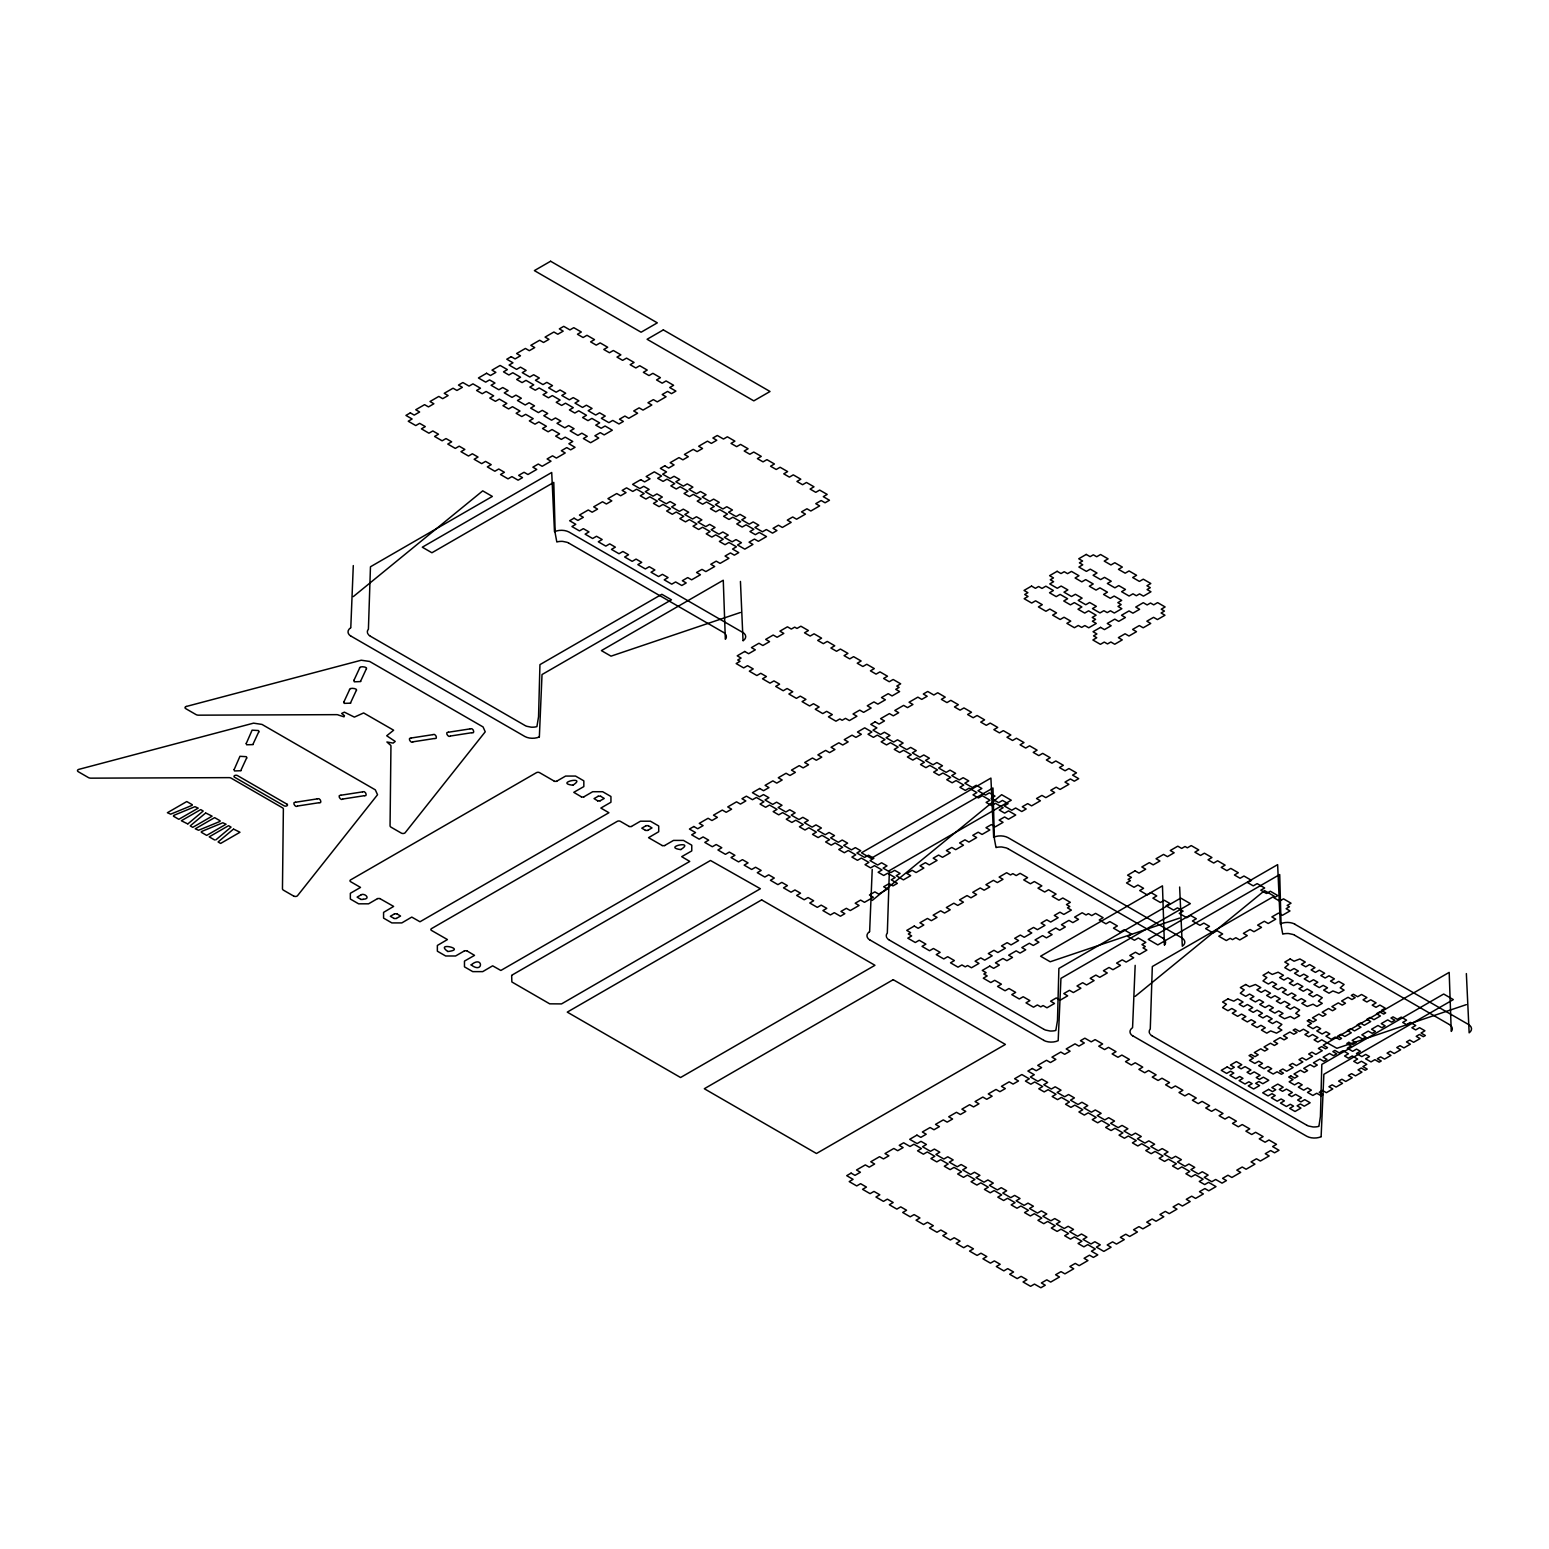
<?xml version="1.0" encoding="UTF-8"?>
<svg xmlns="http://www.w3.org/2000/svg" width="1549" height="1549" viewBox="0 0 1549 1549"><rect width="100%" height="100%" fill="white"/><g stroke="black" fill="none" stroke-linecap="round" stroke-linejoin="round"><path stroke-width="1.5" d="M360.704 681.56L354.353 681.812L353.675 680.418M367.345 631.992L367.462 631.024A10.069 5.809 0 0 1 368.41 629.301L370.463 566.779L492.35 496.416L482.726 490.859L353.288 596.617M726.384 636.62L726.287 637.413A10.069 5.809 0 0 1 725.339 639.253L723.267 580.236L601.399 650.619L611.022 656.156L740.441 612.475M886.26 935.809L886.396 934.86A10.069 5.809 0 0 1 887.325 933.137L889.378 870.615L1011.265 800.233L1001.641 794.695L872.223 900.453M1149.203 1031.75L1149.339 1030.782A10.069 5.809 0 0 1 1150.268 1029.059L1152.32 966.537L1274.207 896.174L1264.584 890.617L1135.165 996.375M1165.584 942.295L1165.468 943.089A10.069 5.809 0 0 1 1164.519 944.871L1164.538 944.871M1452.304 1028.73L1452.226 1029.504A10.069 5.809 0 0 1 1451.258 1031.402L1449.186 972.385L1323.233 1045.149L1327.551 1047.647L1325.518 1048.828L1321.646 1046.582L1318.373 1048.46L1322.265 1050.706L1315.817 1054.424L1311.926 1052.178L1308.673 1054.056L1312.565 1056.302L1306.117 1060.019L1302.225 1057.793L1298.972 1059.671L1302.845 1061.917L1296.397 1065.635L1292.524 1063.389L1289.252 1065.267L1293.144 1067.513L1286.696 1071.23L1282.804 1069.004L1279.551 1070.882L1283.443 1073.128L1281.391 1074.29L1277.073 1071.792L1273.181 1074.038L1267.818 1070.94L1271.71 1068.694L1267.895 1066.506L1264.023 1068.752L1258.659 1065.654L1262.532 1063.408L1258.737 1061.22L1254.845 1063.447L1249.481 1060.349L1253.373 1058.103L1249.036 1055.605L1251.069 1054.443L1254.961 1056.67L1258.214 1054.792L1254.341 1052.565L1260.789 1048.828L1264.662 1051.074L1267.934 1049.196L1264.042 1046.95L1270.49 1043.232L1274.382 1045.478L1277.635 1043.581L1273.743 1041.354L1280.19 1037.617L1284.082 1039.863L1287.335 1037.985L1283.463 1035.739L1289.91 1032.021L1293.783 1034.267L1297.055 1032.389L1293.163 1030.143L1295.196 1028.962L1299.534 1031.46L1303.406 1029.214L1308.789 1032.312L1304.897 1034.558L1308.692 1036.746L1312.584 1034.519L1317.947 1037.617L1314.075 1039.844L1317.87 1042.051L1321.742 1039.805L1336.923 1048.305L1466.361 1004.623M353.288 565.579L350.79 627.771M872.223 869.415L869.628 931.704M1135.165 965.356L1132.571 1027.645A11.017 6.351 0 0 0 1132.881 1036.029M361.246 894.664C364.983 892.921 371.14 899.078 363.202 899.253M363.182 899.407L360.723 899.485M377.511 898.517L379.989 898.517M394.492 913.755L396.97 913.755M396.428 918.538L393.969 918.538M464.429 950.737L466.907 950.737M556.749 781.335L554.329 781.374M572.994 785.246C553.748 782.903 587.768 775.565 573.014 785.091M583.818 797.057L581.417 797.019M598.185 796.167L600.663 796.167M600.102 800.93L597.662 800.969M631.489 826.604L629.088 826.585M645.933 825.656L648.411 825.656M647.869 830.438L645.41 830.438M664.676 845.677L662.217 845.677M680.921 849.627C661.752 847.09 695.617 840.1 680.96 849.452M234.209 769.446L239.959 756.299L246.33 756.687L246.93 757.964M246.349 743.288L252.1 730.16L258.47 730.547L259.07 731.806M240.831 770.473L246.543 758.158M252.952 744.314L258.664 732.019M343.917 701.871L349.629 689.557M353.947 680.301L359.658 668.006M350.519 702.897L356.231 690.583M360.549 681.328L366.261 669.013M539.362 736.801L542.014 674.551L671.453 599.812L661.83 594.274L539.943 664.637L538.549 716.722L536.922 726.597A10.069 5.809 0 0 1 533.94 727.139L532.333 727.197A8.326 4.802 0 0 1 531.113 727.159L526.757 726.287A9.333 5.383 0 0 1 525.905 725.939L525.305 725.648M1321.123 1136.617L1323.872 1074.309L1453.311 999.589L1443.687 994.032L1321.82 1064.395L1320.426 1116.48L1318.915 1126.317A10.069 5.809 0 0 1 1315.798 1126.898L1314.346 1126.956A8.326 4.802 0 0 1 1312.971 1126.936L1308.634 1126.046A9.333 5.383 0 0 1 1307.763 1125.697L1307.085 1125.368M1164.422 945.006L1162.466 885.854L1040.599 956.217L1050.203 961.774L1179.641 918.073M511.809 975.212L710.488 860.489L760.385 888.739L561.532 1003.907L549.682 1003.829L511.867 981.969L511.654 975.541M187.952 823.816L203.19 811.037L200.712 809.585L181.349 820.757L187.778 823.932M205.514 813.128L190.237 825.869L192.754 827.36L212.116 816.168L205.765 812.993M215.814 839.907L231.053 827.127L228.574 825.675L209.212 836.847L214.595 839.965M233.376 829.199L218.099 841.959L220.616 843.45L239.979 832.258L233.589 829.083M356.56 690.428C357.955 688.434 349.629 687.407 349.493 689.402M343.646 701.968L344.227 703.362L350.694 703.169M743.036 640.686L740.441 581.437M246.078 743.404L246.659 744.779L253.126 744.604M366.513 668.916C368.1 666.786 359.62 665.876 359.504 667.832M233.957 769.543L234.519 770.937L241.005 770.744M556.788 781.141L565.617 776.068L575.55 776.068L583.837 780.851L583.837 786.582L573.769 792.333L581.359 796.806M361.207 894.819L357.103 897.123L360.665 899.253M377.472 898.672L368.565 903.822L358.613 903.822L350.345 899.04L350.345 893.289L360.53 887.422L350.616 881.691A2.207 1.278 0 0 1 350.616 879.89L536.457 772.661A2.207 1.278 0 0 1 539.594 772.661L554.271 781.141M583.896 796.806L592.705 791.713L602.658 791.713L610.945 796.496L610.945 802.246L600.857 808.055L608.912 812.722L419.973 921.771L411.763 917.085L401.811 922.914L391.858 922.914L383.571 918.112L383.571 912.38L393.64 906.417L380.008 898.672M598.146 796.302L594.042 798.606L597.604 800.756M394.472 913.91L390.348 916.272L393.93 918.344M600.141 800.756L604.246 798.451L600.683 796.302M396.467 918.344L400.571 916.04L396.989 913.91M631.566 826.353L640.473 821.202L650.425 821.202L658.712 825.985L658.712 831.736L648.547 837.68L662.178 845.483M645.914 825.811L641.789 828.173L645.371 830.245M647.908 830.245L652.013 827.941L648.431 825.811M464.41 950.892L455.6 955.985L445.647 955.985L437.36 951.202L437.36 945.452L447.429 939.565L431.493 930.426A2.207 1.278 0 0 1 431.493 928.626L617.257 821.357A2.207 1.278 0 0 1 620.394 821.357L629.03 826.353M664.715 845.483L673.525 840.41L683.477 840.41L691.764 845.192L691.764 850.924L681.696 856.674L689.77 861.418L500.85 970.468L492.64 965.821L482.707 971.63L472.755 971.63L464.468 966.847L464.468 961.096L474.536 955.365L466.946 950.892M412.847 741.99C411.395 743.869 406.98 737.866 411.047 737.905M297.408 806.177C295.53 808.055 291.58 801.956 295.53 802.13M432.829 734.536C435.676 733.026 438.135 739.241 434.804 738.602M317.293 798.761C320.43 797.328 322.366 803.699 319.288 802.808M450.178 736.22C448.532 737.905 444.389 732.019 448.377 732.115M470.16 728.746C473.297 727.314 475.33 733.877 472.038 732.793M342.6 799.207C341.012 800.988 336.733 795.063 340.799 795.121M362.582 791.752C365.583 790.28 367.81 796.535 364.557 795.818M993.664 837.312L990.915 778.082L861.476 852.802L871.1 858.359L992.986 787.996L994.381 838.784L996.007 847.574A10.069 5.809 0 0 1 999.008 847.032L1000.673 846.974A8.326 4.802 0 0 1 1001.816 846.993L1006.172 847.884A9.333 5.383 0 0 1 1007.024 848.232L1007.721 848.562M192.057 805.364L170.68 814.174L167.408 812.722L186.771 801.549L192.173 804.647M173.527 815.49L194.922 806.68L198.195 808.133L178.813 819.305L173.43 816.207M219.939 821.454L198.543 830.264L195.271 828.812L214.633 817.62L220.035 820.738M201.389 831.581L222.785 822.771L226.057 824.223L206.695 835.395L201.293 832.278M186.267 706.48L361.246 660.223L369.649 661.462L483.075 726.946L485.224 731.806L405.083 832.82A2.401 1.375 0 0 1 401.288 833.091L391.142 827.243A3.698 2.13 0 0 1 390.058 825.714L390.948 746.018A2.962 1.704 0 0 0 390.096 744.817L386.901 741.99L393.136 743.113L395.227 741.429L386.708 735.775L393.64 730.218L363.628 712.947L354.372 717.11L344.381 712.153L341.651 713.45L344.44 715.657L344.033 716.819L338.708 715.154A2.962 1.704 0 0 0 336.598 714.651L198.582 715.173A3.698 2.13 0 0 1 195.948 714.534L185.803 708.687A2.401 1.375 0 0 1 186.248 706.46M411.318 737.982L432.636 734.691M448.668 732.193L469.986 728.901M413.099 741.797L434.417 738.505M450.43 736.027L471.748 732.716M295.801 802.208L317.119 798.897M341.09 795.199L362.408 791.907M297.582 806.022L318.9 802.731M342.852 799.013L364.17 795.721M568.522 542.963L567.902 542.673A9.333 5.383 0 0 0 566.973 542.286L562.81 541.414A8.326 4.802 0 0 0 561.474 541.356L559.886 541.434A10.069 5.809 0 0 0 556.827 541.976L555.181 533.185L553.787 482.397L431.919 552.761L422.296 547.204L551.715 472.484L554.484 531.714A11.017 6.351 0 0 1 568.87 531.965L742.61 632.36M1044.22 1029.465L1044.82 1029.756A9.333 5.383 0 0 0 1045.691 1030.104L1050.028 1030.995A8.326 4.802 0 0 0 1051.19 1031.034L1052.855 1030.956A10.069 5.809 0 0 0 1055.837 1030.414L1057.483 1020.539L1058.877 968.454L1180.745 898.091L1190.368 903.648L1060.949 978.368L1058.18 1040.676A11.017 6.351 0 0 1 1043.774 1040.425M1294.441 935.112L1293.744 934.783A9.333 5.383 0 0 0 1292.892 934.434L1288.671 933.544A8.326 4.802 0 0 0 1287.393 933.505L1285.728 933.582A10.069 5.809 0 0 0 1282.746 934.124L1281.1 925.315L1279.706 874.546L1157.819 944.909L1148.216 939.352L1277.635 864.632L1280.287 923.901A11.017 6.351 0 0 1 1294.79 924.095M1294.693 924.172L1468.529 1024.509A11.017 6.351 0 0 1 1469.149 1032.815L1466.361 973.585M1043.89 1040.366L870.189 940.107M1294.712 935.267L1449.283 1024.489M568.793 543.118L723.364 632.341M1007.992 848.716L1162.563 937.958M1152.243 1035.991L1306.794 1125.213M370.385 636.213L524.937 725.455M889.3 940.049L1043.852 1029.272M447.622 951.376C434.243 941.54 467.914 949.363 447.661 951.531M293.71 896.096L283.544 890.23A3.698 2.13 0 0 1 282.46 888.7L283.37 809.023A2.962 1.704 0 0 0 282.499 807.803L231.13 778.14A2.962 1.704 0 0 0 229.02 777.637L91.004 778.16A3.698 2.13 0 0 1 88.351 777.54L78.205 771.673A2.498 1.452 0 0 1 78.612 769.427L253.552 723.151L262.013 724.429L375.323 789.854L377.53 794.734L297.447 895.787A2.324 1.336 0 0 1 293.729 896.077M351.255 636.271L524.956 736.549A11.017 6.351 0 0 0 539.342 736.917M1132.997 1035.952L1306.833 1136.308A11.017 6.351 0 0 0 1321.22 1136.676M1449.535 1024.664L1450.116 1025.051A9.333 5.383 0 0 1 1450.716 1025.554L1451.026 1025.845M723.615 632.515L724.196 632.902A9.333 5.383 0 0 1 724.796 633.405L725.106 633.696M1162.815 938.113L1163.396 938.5A9.333 5.383 0 0 1 1163.996 939.004L1164.306 939.294M1151.972 1035.816L1151.41 1035.429A9.333 5.383 0 0 1 1150.791 1034.926L1150.578 1034.713M888.971 939.836L888.584 939.565A9.333 5.383 0 0 1 887.848 938.984L887.558 938.694M370.056 636L369.553 635.652A9.333 5.383 0 0 1 368.933 635.167L368.662 634.896M1451.626 1026.6L1452.226 1027.974M1164.906 940.069L1165.506 941.443M1149.881 1033.861L1149.3 1032.525M725.707 634.47L726.307 635.845M886.919 937.9L886.377 936.661M368.023 634.103L367.442 632.767M1179.641 887.035L1182.313 946.226A11.017 6.351 0 0 0 1181.926 937.9L1008.109 837.699A11.017 6.351 0 0 0 993.587 837.254M742.726 632.302A11.017 6.351 0 0 1 743.23 640.666M351.003 636.252A11.017 6.351 0 0 1 350.5 627.887M869.938 940.088A11.017 6.351 0 0 1 869.434 931.723M471.167 964.891C483.695 974.592 483.404 954.668 471.167 964.891M550.611 261.239L534.386 270.61L641.092 332.222L657.318 322.85L550.611 261.239M410.349 412.867L405.935 415.422L412.111 418.985L408.239 421.231L415.771 425.568L419.643 423.342L425.297 426.595L421.425 428.841L428.937 433.197L432.829 430.951L438.483 434.204L434.591 436.45L442.123 440.807L446.015 438.561L451.669 441.814L447.777 444.06L455.309 448.416L459.201 446.17L464.855 449.442L460.963 451.669L468.495 456.026L472.368 453.78L478.021 457.052L474.149 459.279L481.681 463.635L485.553 461.389L491.207 464.661L487.335 466.888L494.867 471.245L498.739 468.998L504.393 472.271L500.521 474.517L508.033 478.854L511.925 476.608L518.102 480.19L522.516 477.634L518.644 475.388L524.046 472.271L527.938 474.517L536.748 469.424L532.875 467.178L538.278 464.042L542.169 466.288L550.999 461.195L547.107 458.949L552.528 455.832L556.401 458.078L565.23 452.966L561.338 450.74L566.76 447.603L570.652 449.849L575.047 447.312L568.87 443.73L572.762 441.484L565.23 437.147L561.338 439.393L555.684 436.121L559.576 433.875L552.044 429.538L548.152 431.784L542.499 428.511L546.39 426.265L538.858 421.928L534.986 424.174L529.332 420.902L533.205 418.656L525.673 414.319L521.8 416.545L516.146 413.293L520.019 411.047L512.487 406.709L508.614 408.936L502.96 405.683L506.833 403.437L499.32 399.1L495.428 401.327L489.774 398.074L493.666 395.828L486.134 391.471L482.242 393.717L476.589 390.464L480.48 388.218L472.948 383.862L469.057 386.108L462.88 382.545L458.465 385.081L462.357 387.327L456.936 390.464L453.063 388.218L444.234 393.31L448.126 395.557L442.704 398.674L438.812 396.428L430.002 401.52L433.875 403.766L428.473 406.903L424.581 404.657L415.752 409.749L419.643 411.995L414.222 415.113L410.349 412.867M511.189 356.677L506.775 359.213L512.971 362.795L509.079 365.041L516.611 369.378L520.483 367.132L526.137 370.405L522.265 372.651L529.797 376.988L533.669 374.742L539.323 378.014L535.451 380.26L542.983 384.597L546.855 382.351L552.509 385.624L548.636 387.87L556.149 392.207L560.041 389.961L565.695 393.233L561.803 395.479L569.335 399.816L573.227 397.59L578.881 400.842L574.989 403.089L582.521 407.426L586.413 405.199L592.067 408.452L588.175 410.698L595.707 415.035L599.579 412.808L605.233 416.061L601.361 418.307L608.893 422.664L612.765 420.418L618.961 423.981L623.356 421.444L619.484 419.198L624.905 416.061L628.778 418.307L637.607 413.215L633.715 410.969L639.137 407.852L643.009 410.098L651.839 405.005L647.947 402.759L653.368 399.623L657.26 401.869L666.07 396.776L662.197 394.53L667.6 391.413L671.492 393.659L675.906 391.103L669.71 387.54L673.602 385.294L666.07 380.938L662.197 383.184L656.544 379.931L660.416 377.685L652.884 373.328L649.012 375.574L643.358 372.322L647.23 370.075L639.718 365.719L635.826 367.965L630.172 364.693L634.064 362.466L626.532 358.109L622.64 360.355L616.986 357.083L620.878 354.857L613.346 350.5L609.454 352.746L603.8 349.474L607.692 347.247L600.16 342.891L596.268 345.137L590.614 341.864L594.506 339.618L586.974 335.281L583.102 337.527L577.448 334.255L581.32 332.009L573.788 327.672L569.916 329.918L563.739 326.336L559.325 328.891L563.197 331.137L557.795 334.255L553.903 332.009L545.074 337.101L548.966 339.347L543.544 342.484L539.672 340.238L530.842 345.33L534.734 347.576L529.313 350.694L525.421 348.448L516.611 353.54L520.483 355.786L515.081 358.923L511.189 356.677M486.58 373.27L478.428 377.975L485.67 382.138L489.561 379.912L494.983 383.029L491.091 385.275L498.855 389.767L502.747 387.521L508.149 390.638L504.277 392.884L512.041 397.377L515.933 395.131L521.335 398.248L517.463 400.494L525.227 404.986L529.1 402.74L534.521 405.857L530.649 408.103L538.413 412.596L542.286 410.349L547.707 413.467L543.815 415.713L551.599 420.205L555.471 417.959L560.893 421.076L557.001 423.322L564.765 427.814L568.657 425.568L574.079 428.705L570.187 430.932L577.951 435.424L581.843 433.178L587.245 436.315L583.373 438.541L590.614 442.724L598.747 438.018L594.874 435.792L600.276 432.655L604.168 434.901L612.32 430.196L605.078 426.014L601.186 428.26L595.765 425.142L599.657 422.896L591.892 418.404L588 420.65L582.598 417.533L586.471 415.287L578.706 410.795L574.815 413.041L569.412 409.923L573.285 407.677L565.521 403.185L561.648 405.431L556.227 402.295L560.099 400.068L552.335 395.576L548.462 397.822L543.041 394.685L546.933 392.459L539.149 387.966L535.276 390.212L529.855 387.076L533.747 384.849L525.982 380.357L522.09 382.603L516.669 379.466L520.561 377.22L512.796 372.747L508.905 374.994L503.502 371.857L507.375 369.611L500.133 365.448L492.001 370.134L495.874 372.38L490.471 375.516L486.58 373.27M663.34 329.898L647.095 339.27L753.801 400.862L770.027 391.49L663.34 329.898M574.04 518.199L569.625 520.735L575.802 524.317L571.93 526.544L579.462 530.9L583.334 528.654L588.988 531.927L585.115 534.153L592.647 538.51L596.52 536.264L602.174 539.536L598.301 541.782L605.814 546.119L609.706 543.873L615.36 547.146L611.468 549.392L619 553.729L622.892 551.483L628.545 554.755L624.654 557.001L632.186 561.338L636.077 559.092L641.731 562.364L637.839 564.611L645.371 568.948L649.244 566.702L654.898 569.974L651.025 572.22L658.557 576.557L662.43 574.33L668.084 577.583L664.211 579.829L671.743 584.167L675.616 581.94L681.792 585.503L686.207 582.947L682.334 580.72L687.737 577.583L691.629 579.829L700.438 574.737L696.566 572.491L701.987 569.374L705.86 571.6L714.689 566.508L710.797 564.281L716.219 561.145L720.091 563.391L728.921 558.298L725.048 556.052L730.45 552.935L734.342 555.162L738.757 552.625L732.561 549.062L736.453 546.816L728.921 542.46L725.029 544.706L719.375 541.434L723.267 539.207L715.735 534.85L711.862 537.096L706.208 533.824L710.081 531.597L702.549 527.241L698.676 529.487L693.023 526.215L696.895 523.988L689.363 519.631L685.491 521.877L679.837 518.605L683.709 516.359L676.197 512.022L672.305 514.268L666.651 510.996L670.543 508.75L663.011 504.412L659.119 506.659L653.465 503.386L657.357 501.14L649.825 496.803L645.933 499.049L640.279 495.777L644.171 493.531L636.639 489.194L632.767 491.44L626.571 487.858L622.156 490.413L626.048 492.64L620.626 495.777L616.754 493.531L607.924 498.623L611.816 500.869L606.395 503.987L602.522 501.76L593.693 506.852L597.565 509.098L592.163 512.216L588.271 509.97L579.462 515.062L583.334 517.308L577.913 520.425L574.04 518.199M640.763 479.667L632.612 484.372L639.853 488.555L643.745 486.309L649.147 489.445L645.275 491.672L653.039 496.164L656.931 493.918L662.333 497.055L658.461 499.281L666.225 503.774L670.097 501.527L675.519 504.664L671.627 506.91L679.411 511.383L683.283 509.137L688.705 512.274L684.813 514.52L692.577 518.992L696.469 516.746L701.891 519.883L697.999 522.129L705.763 526.602L709.655 524.375L715.057 527.493L711.185 529.739L718.949 534.211L722.841 531.985L728.243 535.102L724.37 537.348L732.135 541.821L736.027 539.594L741.429 542.712L737.556 544.958L744.798 549.14L752.93 544.435L749.058 542.189L754.46 539.071L758.352 541.317L766.484 536.612L759.242 532.43L755.37 534.676L749.948 531.539L753.84 529.293L746.076 524.821L742.184 527.067L736.762 523.93L740.654 521.684L732.89 517.211L728.998 519.438L723.596 516.32L727.468 514.074L719.704 509.602L715.812 511.828L710.41 508.711L714.283 506.465L706.518 501.992L702.646 504.219L697.224 501.102L701.097 498.855L693.332 494.363L689.46 496.609L684.038 493.492L687.93 491.246L680.147 486.754L676.274 489L670.853 485.883L674.744 483.637L666.98 479.144L663.088 481.39L657.667 478.273L661.559 476.027L654.317 471.845L646.165 476.55L650.057 478.796L644.636 481.913L640.763 479.667M664.773 465.804L660.358 468.36L666.535 471.922L662.662 474.168L670.194 478.505L674.067 476.279L679.721 479.532L675.848 481.778L683.361 486.134L687.253 483.888L692.906 487.141L689.015 489.387L696.547 493.744L700.438 491.498L706.092 494.751L702.2 496.997L709.732 501.353L713.624 499.107L719.278 502.379L715.386 504.606L722.918 508.963L726.791 506.717L732.445 509.989L728.572 512.216L736.104 516.572L739.977 514.326L745.631 517.598L741.758 519.825L749.29 524.182L753.163 521.936L758.816 525.208L754.944 527.454L762.457 531.791L766.348 529.545L772.525 533.127L776.94 530.571L773.067 528.325L778.469 525.208L782.361 527.454L791.171 522.362L787.299 520.115L792.701 516.979L796.593 519.225L805.422 514.132L801.53 511.886L806.952 508.769L810.824 511.015L819.653 505.903L815.761 503.677L821.183 500.54L825.075 502.786L829.47 500.25L823.293 496.667L827.185 494.421L819.653 490.084L815.761 492.33L810.108 489.058L814 486.812L806.467 482.475L802.576 484.721L796.922 481.449L800.814 479.203L793.282 474.865L789.409 477.111L783.755 473.839L787.628 471.593L780.096 467.256L776.223 469.483L770.569 466.23L774.442 463.984L766.929 459.646L763.037 461.873L757.384 458.62L761.256 456.374L753.743 452.037L749.852 454.264L744.198 451.011L748.09 448.765L740.558 444.408L736.666 446.654L731.012 443.401L734.904 441.155L727.372 436.799L723.48 439.045L717.303 435.482L712.889 438.018L716.78 440.265L711.359 443.401L707.486 441.155L698.657 446.248L702.549 448.494L697.127 451.611L693.236 449.365L684.426 454.457L688.298 456.703L682.896 459.84L679.004 457.594L670.175 462.686L674.067 464.932L668.645 468.05L664.773 465.804M744.74 651.471L737.208 655.827L741.1 658.073L737.731 660.01L740.035 661.326L736.162 663.572L743.675 667.909L747.567 665.683L753.221 668.936L749.329 671.182L756.861 675.538L760.753 673.292L766.406 676.545L762.515 678.791L770.047 683.148L773.938 680.902L779.592 684.155L775.7 686.401L783.232 690.757L787.105 688.511L792.759 691.764L788.886 694.01L796.418 698.367L800.291 696.121L805.945 699.393L802.072 701.62L809.604 705.976L813.477 703.73L819.131 707.002L815.258 709.229L822.771 713.586L826.663 711.34L832.316 714.612L828.425 716.838L835.957 721.195L839.848 718.949L842.153 720.285L845.502 718.349L849.375 720.595L856.907 716.238L853.034 713.992L859.734 710.12L863.626 712.366L871.138 708.029L867.266 705.782L873.965 701.91L877.857 704.137L885.389 699.799L881.497 697.553L888.216 693.681L892.088 695.927L899.62 691.57L895.748 689.344L899.098 687.407L896.794 686.071L900.685 683.825L893.153 679.488L889.262 681.734L883.608 678.462L887.5 676.216L879.968 671.879L876.076 674.125L870.422 670.853L874.314 668.606L866.782 664.269L862.89 666.496L857.236 663.243L861.128 660.997L853.596 656.66L849.723 658.887L844.069 655.634L847.942 653.388L840.41 649.05L836.537 651.277L830.884 648.024L834.756 645.778L827.243 641.422L823.352 643.668L817.698 640.415L821.59 638.169L814.058 633.812L810.166 636.058L804.512 632.805L808.404 630.559L800.872 626.203L796.98 628.449L794.695 627.132L791.326 629.068L787.454 626.822L779.922 631.159L783.813 633.405L777.095 637.278L773.203 635.032L765.69 639.388L769.563 641.635L762.863 645.507L758.971 643.261L751.439 647.598L755.331 649.844L748.612 653.717L744.74 651.471M1031.557 586.084L1024.025 590.44L1027.897 592.686L1024.702 594.526L1028.052 596.462L1024.16 598.708L1031.692 603.045L1035.584 600.818L1042.283 604.691L1038.411 606.918L1045.943 611.274L1049.815 609.028L1056.534 612.901L1052.642 615.147L1060.174 619.484L1064.047 617.257L1070.766 621.13L1066.874 623.356L1074.406 627.713L1078.298 625.467L1081.647 627.403L1084.842 625.564L1088.734 627.79L1096.266 623.453L1092.374 621.207L1095.588 619.368L1092.219 617.431L1096.111 615.185L1088.579 610.829L1084.707 613.075L1077.988 609.202L1081.88 606.956L1074.348 602.619L1070.456 604.865L1063.756 600.993L1067.629 598.747L1060.116 594.39L1056.224 596.636L1049.525 592.764L1053.397 590.518L1045.865 586.18L1041.993 588.426L1038.624 586.49L1035.429 588.33L1031.557 586.084M1057.134 571.31L1049.602 575.666L1053.494 577.913L1050.28 579.752L1053.63 581.688L1049.757 583.934L1057.289 588.271L1061.162 586.045L1067.881 589.917L1063.989 592.163L1071.521 596.501L1075.393 594.254L1082.112 598.127L1078.22 600.373L1085.752 604.73L1089.644 602.484L1096.343 606.356L1092.471 608.602L1100.003 612.939L1103.875 610.693L1107.225 612.63L1110.439 610.79L1114.312 613.036L1121.844 608.68L1117.971 606.433L1121.166 604.594L1117.816 602.658L1121.689 600.412L1114.157 596.055L1110.284 598.301L1103.566 594.429L1107.458 592.183L1099.926 587.846L1096.053 590.092L1089.334 586.219L1093.226 583.973L1085.694 579.616L1081.802 581.862L1075.103 577.99L1078.975 575.744L1071.463 571.407L1067.571 573.653L1064.221 571.717L1061.007 573.556L1057.134 571.31M1086.256 554.426L1078.724 558.763L1082.596 561.009L1079.401 562.849L1082.751 564.785L1078.879 567.031L1086.411 571.387L1090.283 569.141L1097.002 573.014L1093.11 575.26L1100.642 579.597L1104.514 577.351L1111.233 581.243L1107.341 583.47L1114.873 587.826L1118.765 585.58L1125.465 589.453L1121.592 591.699L1129.105 596.036L1132.997 593.809L1136.346 595.745L1139.561 593.887L1143.433 596.133L1150.965 591.776L1147.073 589.549L1150.287 587.691L1146.938 585.754L1150.81 583.508L1143.278 579.171L1139.406 581.417L1132.687 577.525L1136.579 575.299L1129.047 570.942L1125.174 573.188L1118.455 569.316L1122.347 567.07L1114.815 562.732L1110.923 564.959L1104.224 561.087L1108.097 558.86L1100.564 554.503L1096.692 556.749L1093.342 554.813L1090.128 556.653L1086.256 554.426M693.836 826.508L689.421 829.044L695.559 832.587L691.667 834.834L699.199 839.171L703.091 836.925L708.668 840.158L704.795 842.404L712.327 846.741L716.2 844.515L721.795 847.729L717.923 849.975L725.435 854.332L729.327 852.086L734.923 855.319L731.031 857.546L738.563 861.902L742.455 859.656L748.051 862.89L744.159 865.136L751.691 869.473L755.563 867.227L761.159 870.461L757.287 872.707L764.819 877.044L768.691 874.817L774.287 878.031L770.415 880.277L777.927 884.634L781.819 882.388L787.415 885.621L783.523 887.867L791.055 892.205L794.947 889.959L800.543 893.192L796.651 895.438L804.183 899.775L808.055 897.549L813.651 900.763L809.778 903.009L817.31 907.365L821.183 905.119L826.779 908.353L822.906 910.58L830.419 914.936L834.311 912.69L840.429 916.233L844.844 913.678L840.952 911.432L846.374 908.314L850.265 910.56L859.075 905.468L855.203 903.222L860.605 900.085L864.497 902.331L873.326 897.239L869.434 894.993L874.856 891.875L878.728 894.122L887.558 889.029L883.666 886.783L889.087 883.646L892.96 885.892L897.374 883.356L891.256 879.813L895.148 877.567L887.616 873.229L883.724 875.475L878.128 872.242L882.02 869.996L874.488 865.639L870.615 867.885L865.02 864.652L868.892 862.425L861.36 858.069L857.488 860.315L851.892 857.081L855.764 854.835L848.252 850.498L844.36 852.744L838.764 849.51L842.656 847.264L835.124 842.927L831.232 845.154L825.636 841.94L829.528 839.694L821.996 835.337L818.124 837.583L812.528 834.349L816.4 832.123L808.868 827.766L804.996 830.012L799.4 826.779L803.273 824.533L795.76 820.196L791.868 822.442L786.272 819.208L790.164 816.962L782.632 812.605L778.74 814.851L773.145 811.618L777.036 809.391L769.504 805.035L765.632 807.281L760.036 804.047L763.909 801.801L756.377 797.464L752.504 799.71L746.386 796.167L741.971 798.722L745.843 800.949L740.441 804.086L736.549 801.84L727.74 806.932L731.612 809.178L726.191 812.296L722.318 810.069L713.489 815.161L717.381 817.388L711.959 820.525L708.087 818.279L699.257 823.371L703.13 825.617L697.728 828.734L693.836 826.508M759.668 788.499L752.427 792.681L759.591 796.825L763.483 794.579L768.904 797.716L765.012 799.962L772.719 804.396L776.611 802.169L782.013 805.286L778.14 807.532L785.846 811.986L789.719 809.74L795.14 812.857L791.268 815.103L798.974 819.557L802.847 817.31L808.268 820.447L804.376 822.674L812.083 827.127L815.974 824.881L821.396 828.018L817.504 830.264L825.21 834.717L829.102 832.471L834.504 835.589L830.632 837.835L838.338 842.288L842.211 840.042L847.632 843.159L843.74 845.405L851.466 849.859L855.338 847.613L860.76 850.75L856.868 852.996L864.574 857.43L868.466 855.203L873.868 858.32L869.996 860.566L877.702 865.02L881.594 862.774L886.996 865.891L883.124 868.137L890.83 872.59L894.702 870.344L900.124 873.481L896.232 875.708L903.416 879.871L910.676 875.669L906.785 873.423L912.206 870.306L916.098 872.552L923.862 868.06L919.99 865.814L925.411 862.677L929.284 864.923L937.068 860.431L933.195 858.185L938.597 855.067L942.489 857.313L950.273 852.821L946.381 850.575L951.802 847.439L955.675 849.685L963.459 845.192L959.586 842.946L964.988 839.829L968.88 842.075L976.664 837.583L972.772 835.337L978.193 832.2L982.066 834.446L989.85 829.954L985.977 827.708L991.379 824.591L995.271 826.837L1003.055 822.345L999.163 820.099L1004.585 816.962L1008.476 819.208L1015.718 815.026L1008.535 810.882L1004.662 813.128L999.241 809.991L1003.132 807.745L995.426 803.311L991.534 805.538L986.113 802.421L990.005 800.175L982.298 795.721L978.406 797.967L973.004 794.85L976.877 792.604L969.171 788.151L965.298 790.397L959.877 787.26L963.768 785.033L956.043 780.58L952.17 782.807L946.749 779.689L950.641 777.443L942.934 772.99L939.043 775.236L933.64 772.118L937.513 769.872L929.807 765.419L925.915 767.665L920.513 764.528L924.385 762.302L916.679 757.848L912.806 760.094L907.385 756.958L911.277 754.712L903.551 750.278L899.679 752.504L894.257 749.387L898.149 747.141L890.443 742.687L886.551 744.933L881.149 741.816L885.021 739.57L877.315 735.117L873.423 737.363L868.021 734.226L871.893 731.999L864.729 727.836L857.468 732.038L861.341 734.284L855.939 737.401L852.047 735.155L844.263 739.648L848.155 741.894L842.733 745.011L838.861 742.784L831.077 747.276L834.95 749.522L829.548 752.64L825.656 750.394L817.872 754.886L821.764 757.132L816.342 760.249L812.47 758.023L804.686 762.515L808.559 764.761L803.157 767.878L799.265 765.632L791.481 770.124L795.373 772.37L789.951 775.487L786.059 773.261L778.276 777.753L782.168 779.999L776.746 783.116L772.874 780.87L765.09 785.362L768.962 787.608L763.56 790.726L759.668 788.499M875.166 721.815L870.77 724.351L876.889 727.894L872.997 730.141L880.529 734.478L884.421 732.232L889.997 735.465L886.125 737.711L893.657 742.048L897.529 739.822L903.125 743.036L899.253 745.282L906.765 749.639L910.657 747.393L916.253 750.626L912.361 752.872L919.893 757.209L923.785 754.963L929.381 758.197L925.489 760.443L933.021 764.78L936.893 762.553L942.489 765.768L938.617 768.014L946.149 772.37L950.021 770.124L955.617 773.358L951.744 775.584L959.257 779.941L963.149 777.695L968.745 780.928L964.853 783.174L972.385 787.512L976.277 785.266L981.872 788.499L977.981 790.745L985.513 795.082L989.385 792.856L994.981 796.089L991.108 798.316L998.64 802.672L1002.513 800.426L1008.109 803.66L1004.236 805.906L1011.749 810.243L1015.641 807.997L1021.759 811.54L1026.174 808.985L1022.282 806.758L1027.703 803.621L1031.595 805.867L1040.405 800.775L1036.533 798.529L1041.935 795.412L1045.827 797.638L1054.656 792.546L1050.764 790.3L1056.186 787.182L1060.058 789.428L1068.887 784.336L1064.996 782.09L1070.417 778.973L1074.309 781.199L1078.704 778.663L1072.586 775.12L1076.478 772.874L1068.946 768.536L1065.054 770.782L1059.458 767.549L1063.35 765.303L1055.818 760.966L1051.945 763.192L1046.35 759.978L1050.222 757.732L1042.69 753.376L1038.817 755.622L1033.222 752.388L1037.094 750.161L1029.582 745.805L1025.69 748.051L1020.094 744.817L1023.986 742.571L1016.454 738.234L1012.562 740.48L1006.966 737.247L1010.858 735.001L1003.326 730.644L999.454 732.89L993.858 729.656L997.73 727.43L990.198 723.073L986.326 725.319L980.73 722.086L984.602 719.84L977.09 715.502L973.198 717.749L967.602 714.515L971.494 712.269L963.962 707.932L960.07 710.158L954.474 706.944L958.366 704.698L950.834 700.342L946.962 702.588L941.366 699.354L945.239 697.127L937.707 692.771L933.834 695.017L927.715 691.474L923.301 694.029L927.173 696.276L921.771 699.393L917.879 697.147L909.069 702.239L912.942 704.485L907.52 707.622L903.648 705.376L894.819 710.468L898.71 712.714L893.289 715.832L889.416 713.586L880.587 718.678L884.479 720.924L879.058 724.061L875.166 721.815M1100.564 627.364L1093.032 631.702L1096.905 633.948L1093.555 635.884L1096.769 637.743L1092.878 639.989L1100.41 644.326L1104.282 642.08L1107.496 643.939L1110.846 642.002L1114.738 644.248L1122.251 639.892L1118.378 637.646L1125.077 633.773L1128.969 636.019L1136.501 631.682L1132.609 629.436L1139.328 625.564L1143.201 627.79L1150.733 623.453L1146.86 621.207L1153.56 617.335L1157.452 619.581L1164.964 615.224L1161.092 612.997L1164.441 611.061L1161.247 609.202L1165.119 606.956L1157.587 602.619L1153.715 604.865L1150.5 603.006L1147.151 604.943L1143.278 602.697L1135.746 607.053L1139.619 609.299L1132.919 613.172L1129.027 610.926L1121.515 615.263L1125.387 617.509L1118.688 621.381L1114.796 619.135L1107.264 623.492L1111.156 625.738L1104.437 629.61L1100.564 627.364M761.643 899.892L567.263 1012.117L680.573 1077.523L874.953 965.298L761.643 899.892M914.278 926.05L906.746 930.407L910.618 932.653L908.314 933.989L911.664 935.925L907.791 938.171L915.304 942.508L919.196 940.262L925.895 944.135L922.023 946.381L929.555 950.737L933.427 948.491L940.146 952.364L936.254 954.61L943.786 958.947L947.678 956.701L954.378 960.574L950.505 962.82L958.018 967.176L961.91 964.93L965.259 966.866L967.583 965.53L971.455 967.776L978.987 963.42L975.096 961.174L980.769 957.902L984.661 960.148L992.193 955.81L988.301 953.564L993.974 950.292L997.846 952.538L1005.378 948.182L1001.506 945.936L1007.16 942.663L1011.052 944.909L1018.584 940.572L1014.692 938.326L1020.365 935.054L1024.238 937.3L1031.77 932.943L1027.897 930.697L1033.551 927.425L1037.443 929.671L1044.975 925.334L1041.083 923.088L1046.756 919.816L1050.648 922.062L1058.161 917.705L1054.288 915.459L1059.961 912.187L1063.834 914.433L1071.366 910.096L1067.474 907.85L1069.797 906.514L1066.448 904.577L1070.32 902.331L1062.788 897.994L1058.916 900.221L1052.197 896.348L1056.089 894.102L1048.557 889.765L1044.684 892.011L1037.966 888.139L1041.857 885.892L1034.325 881.536L1030.434 883.782L1023.734 879.909L1027.607 877.663L1020.094 873.326L1016.202 875.572L1012.852 873.636L1010.529 874.972L1006.656 872.726L999.124 877.063L1002.997 879.309L997.343 882.581L993.451 880.335L985.919 884.692L989.811 886.938L984.138 890.21L980.265 887.964L972.733 892.301L976.606 894.548L970.952 897.82L967.06 895.574L959.528 899.93L963.42 902.176L957.747 905.449L953.855 903.203L946.342 907.54L950.215 909.786L944.541 913.058L940.669 910.812L933.137 915.169L937.029 917.415L931.356 920.687L927.464 918.441L919.932 922.778L923.824 925.024L918.15 928.296L914.278 926.05M893.211 979.684L704.311 1088.734L816.478 1153.502L1005.398 1044.433L893.211 979.684M1135.088 870.848L1127.575 875.185L1131.448 877.431L1128.098 879.367L1130.402 880.703L1126.51 882.93L1134.042 887.287L1137.915 885.041L1143.569 888.313L1139.696 890.539L1147.228 894.896L1151.101 892.65L1156.754 895.922L1152.882 898.168L1160.414 902.505L1164.286 900.259L1169.94 903.532L1166.068 905.778L1173.58 910.115L1177.472 907.869L1183.126 911.141L1179.234 913.387L1186.766 917.724L1190.658 915.478L1196.312 918.751L1192.42 920.997L1199.952 925.334L1203.844 923.088L1209.498 926.36L1205.606 928.606L1213.138 932.943L1217.011 930.717L1222.664 933.97L1218.792 936.216L1226.324 940.553L1230.196 938.326L1232.501 939.643L1235.85 937.707L1239.742 939.953L1247.274 935.596L1243.382 933.369L1250.101 929.497L1253.974 931.723L1261.506 927.386L1257.614 925.14L1264.333 921.268L1268.205 923.514L1275.737 919.157L1271.865 916.931L1278.564 913.058L1282.456 915.285L1289.988 910.948L1286.096 908.701L1289.446 906.765L1287.142 905.449L1291.033 903.203L1283.501 898.846L1279.629 901.092L1273.975 897.82L1277.848 895.593L1270.316 891.237L1266.443 893.483L1260.789 890.21L1264.662 887.984L1257.149 883.627L1253.257 885.873L1247.603 882.601L1251.495 880.374L1243.963 876.018L1240.071 878.264L1234.417 874.991L1238.309 872.745L1230.777 868.408L1226.885 870.654L1221.232 867.382L1225.123 865.136L1217.591 860.799L1213.7 863.045L1208.046 859.772L1211.938 857.526L1204.406 853.189L1200.533 855.435L1194.879 852.163L1198.752 849.917L1191.22 845.58L1187.347 847.826L1185.043 846.49L1181.693 848.426L1177.802 846.18L1170.269 850.537L1174.161 852.763L1167.462 856.655L1163.57 854.409L1156.038 858.746L1159.93 860.992L1153.211 864.865L1149.339 862.619L1141.807 866.975L1145.679 869.221L1138.98 873.094L1135.088 870.848M989.792 966.092L982.26 970.429L986.132 972.675L983.828 974.011L987.178 975.947L983.286 978.193L990.818 982.55L994.71 980.304L1001.409 984.177L997.537 986.423L1005.069 990.76L1008.941 988.514L1015.66 992.386L1011.768 994.632L1019.3 998.989L1023.173 996.743L1029.891 1000.615L1026 1002.861L1033.532 1007.199L1037.423 1004.952L1040.773 1006.889L1043.077 1005.553L1046.969 1007.799L1054.501 1003.462L1050.609 1001.216L1056.282 997.943L1060.174 1000.189L1067.687 995.833L1063.814 993.587L1069.488 990.314L1073.36 992.56L1080.892 988.223L1077 985.977L1082.674 982.705L1086.565 984.951L1094.097 980.594L1090.206 978.348L1095.879 975.076L1099.751 977.322L1107.283 972.985L1103.411 970.739L1109.065 967.467L1112.957 969.713L1120.489 965.356L1116.597 963.11L1122.27 959.838L1126.142 962.084L1133.674 957.747L1129.802 955.501L1135.456 952.228L1139.348 954.474L1146.88 950.118L1142.988 947.872L1145.311 946.536L1141.962 944.6L1145.834 942.373L1138.302 938.016L1134.43 940.262L1127.711 936.39L1131.603 934.144L1124.071 929.807L1120.179 932.033L1113.479 928.161L1117.371 925.934L1109.839 921.578L1105.947 923.824L1099.248 919.951L1103.12 917.705L1095.588 913.368L1091.716 915.595L1088.366 913.658L1086.043 914.994L1082.17 912.748L1074.638 917.105L1078.511 919.351L1072.857 922.623L1068.965 920.377L1061.433 924.714L1065.325 926.96L1059.652 930.233L1055.76 927.987L1048.247 932.343L1052.12 934.589L1046.446 937.861L1042.574 935.615L1035.042 939.953L1038.934 942.199L1033.26 945.471L1029.369 943.244L1021.837 947.581L1025.728 949.827L1020.055 953.1L1016.183 950.854L1008.651 955.191L1012.523 957.437L1006.869 960.709L1002.977 958.482L995.445 962.82L999.337 965.066L993.664 968.338L989.792 966.092M851.117 1173.116L846.703 1175.672L853.073 1179.351L849.201 1181.597L856.713 1185.934L860.605 1183.688L866.453 1187.076L862.561 1189.322L870.093 1193.659L873.985 1191.413L879.832 1194.802L875.94 1197.028L883.472 1201.385L887.345 1199.139L893.192 1202.508L889.32 1204.754L896.852 1209.111L900.724 1206.865L906.572 1210.234L902.699 1212.48L910.212 1216.817L914.104 1214.59L919.951 1217.959L916.059 1220.205L923.591 1224.543L927.483 1222.297L933.331 1225.685L929.439 1227.912L936.971 1232.268L940.843 1230.022L946.691 1233.391L942.818 1235.637L950.35 1239.994L954.223 1237.748L960.07 1241.117L956.198 1243.363L963.71 1247.719L967.602 1245.473L973.45 1248.843L969.558 1251.089L977.09 1255.426L980.982 1253.199L986.829 1256.568L982.937 1258.814L990.469 1263.151L994.342 1260.905L1000.189 1264.294L996.317 1266.52L1003.849 1270.877L1007.721 1268.631L1013.569 1272L1009.677 1274.246L1017.209 1278.603L1021.101 1276.357L1026.948 1279.726L1023.056 1281.972L1030.588 1286.328L1034.48 1284.082L1040.851 1287.761L1045.265 1285.205L1041.373 1282.959L1046.795 1279.842L1050.667 1282.088L1059.497 1276.996L1055.605 1274.75L1061.026 1271.632L1064.918 1273.859L1073.728 1268.767L1069.856 1266.52L1075.258 1263.403L1079.15 1265.649L1087.96 1260.557L1084.087 1258.311L1089.509 1255.174L1093.381 1257.42L1097.796 1254.884L1091.425 1251.205L1095.298 1248.959L1087.766 1244.602L1083.893 1246.848L1078.046 1243.479L1081.938 1241.233L1074.406 1236.896L1070.514 1239.123L1064.666 1235.753L1068.558 1233.507L1061.026 1229.17L1057.134 1231.416L1051.306 1228.028L1055.179 1225.782L1047.647 1221.445L1043.774 1223.691L1037.927 1220.302L1041.799 1218.076L1034.287 1213.719L1030.395 1215.965L1024.547 1212.596L1028.439 1210.35L1020.907 1205.993L1017.015 1208.239L1011.168 1204.87L1015.06 1202.624L1007.528 1198.287L1003.655 1200.514L997.808 1197.145L1001.68 1194.899L994.148 1190.561L990.276 1192.807L984.428 1189.419L988.301 1187.192L980.788 1182.836L976.896 1185.082L971.049 1181.713L974.941 1179.467L967.409 1175.11L963.517 1177.356L957.669 1173.987L961.561 1171.741L954.029 1167.384L950.157 1169.631L944.309 1166.261L948.182 1164.015L940.65 1159.678L936.777 1161.905L930.93 1158.536L934.802 1156.29L927.289 1151.953L923.398 1154.199L917.55 1150.81L921.442 1148.584L913.91 1144.227L910.018 1146.473L903.648 1142.794L899.233 1145.331L903.125 1147.577L897.704 1150.713L893.831 1148.467L885.002 1153.56L888.894 1155.806L883.472 1158.923L879.58 1156.677L870.77 1161.769L874.643 1164.015L869.241 1167.152L865.349 1164.906L856.52 1169.998L860.411 1172.244L854.99 1175.362L851.117 1173.116M916.931 1135.127L909.689 1139.309L917.124 1143.588L920.997 1141.342L926.418 1144.479L922.546 1146.725L930.504 1151.314L934.376 1149.068L939.798 1152.204L935.906 1154.45L943.864 1159.039L947.756 1156.793L953.177 1159.93L949.285 1162.157L957.243 1166.765L961.135 1164.519L966.537 1167.636L962.665 1169.882L970.623 1174.471L974.495 1172.244L979.917 1175.362L976.025 1177.608L984.002 1182.197L987.875 1179.951L993.296 1183.087L989.404 1185.334L997.362 1189.922L1001.254 1187.676L1006.656 1190.813L1002.784 1193.04L1010.742 1197.648L1014.634 1195.402L1020.036 1198.519L1016.163 1200.765L1024.121 1205.374L1027.994 1203.128L1033.415 1206.245L1029.523 1208.491L1037.501 1213.08L1041.373 1210.853L1046.795 1213.971L1042.903 1216.217L1050.861 1220.806L1054.753 1218.56L1060.155 1221.696L1056.282 1223.942L1064.24 1228.531L1068.132 1226.285L1073.534 1229.422L1069.662 1231.649L1077.62 1236.257L1081.492 1234.011L1086.914 1237.128L1083.022 1239.374L1090.98 1243.983L1094.872 1241.736L1100.293 1244.854L1096.402 1247.1L1103.837 1251.398L1111.078 1247.216L1107.186 1244.97L1112.608 1241.853L1116.48 1244.079L1124.264 1239.607L1120.372 1237.361L1125.794 1234.224L1129.666 1236.47L1137.431 1231.997L1133.558 1229.751L1138.98 1226.614L1142.852 1228.86L1150.617 1224.388L1146.744 1222.142L1152.146 1219.005L1156.038 1221.251L1163.802 1216.759L1159.93 1214.532L1165.332 1211.395L1169.224 1213.641L1176.988 1209.149L1173.096 1206.923L1178.518 1203.786L1182.41 1206.032L1190.174 1201.54L1186.282 1199.313L1191.704 1196.177L1195.576 1198.423L1203.36 1193.93L1199.468 1191.684L1204.89 1188.567L1208.762 1190.813L1216.004 1186.631L1208.569 1182.332L1204.696 1184.578L1199.275 1181.461L1203.166 1179.215L1195.208 1174.626L1191.317 1176.853L1185.895 1173.735L1189.787 1171.489L1181.829 1166.9L1177.937 1169.146L1172.535 1166.01L1176.407 1163.764L1168.449 1159.175L1164.577 1161.421L1159.155 1158.284L1163.047 1156.038L1155.07 1151.449L1151.197 1153.695L1145.776 1150.558L1149.668 1148.332L1141.71 1143.724L1137.818 1145.97L1132.416 1142.852L1136.288 1140.606L1128.33 1136.017L1124.438 1138.244L1119.036 1135.127L1122.909 1132.881L1114.951 1128.292L1111.078 1130.538L1105.657 1127.401L1109.549 1125.155L1101.571 1120.566L1097.699 1122.812L1092.277 1119.675L1096.169 1117.449L1088.211 1112.84L1084.319 1115.086L1078.917 1111.969L1082.79 1109.723L1074.832 1105.115L1070.94 1107.361L1065.538 1104.243L1069.41 1101.997L1061.452 1097.408L1057.58 1099.635L1052.158 1096.518L1056.05 1094.272L1048.092 1089.683L1044.2 1091.929L1038.779 1088.792L1042.671 1086.546L1034.713 1081.957L1030.821 1084.203L1025.419 1081.066L1029.291 1078.84L1021.856 1074.541L1014.614 1078.724L1018.506 1080.97L1013.085 1084.087L1009.212 1081.841L1001.448 1086.333L1005.32 1088.579L999.918 1091.696L996.026 1089.45L988.262 1093.943L992.135 1096.189L986.732 1099.306L982.841 1097.06L975.076 1101.552L978.968 1103.798L973.547 1106.915L969.655 1104.689L961.89 1109.161L965.782 1111.408L960.361 1114.525L956.488 1112.298L948.704 1116.771L952.596 1119.017L947.175 1122.134L943.302 1119.908L935.519 1124.38L939.41 1126.626L933.989 1129.763L930.116 1127.517L922.352 1131.99L926.225 1134.236L920.822 1137.373L916.931 1135.127M1032.312 1068.5L1027.897 1071.056L1034.287 1074.735L1030.395 1076.981L1037.927 1081.318L1041.799 1079.072L1047.647 1082.461L1043.774 1084.707L1051.306 1089.044L1055.179 1086.798L1061.026 1090.186L1057.134 1092.413L1064.666 1096.769L1068.558 1094.523L1074.406 1097.892L1070.514 1100.139L1078.046 1104.495L1081.938 1102.249L1087.766 1105.618L1083.893 1107.864L1091.425 1112.201L1095.298 1109.975L1101.145 1113.344L1097.273 1115.59L1104.786 1119.927L1108.677 1117.681L1114.525 1121.069L1110.633 1123.296L1118.165 1127.653L1122.057 1125.407L1127.904 1128.776L1124.012 1131.022L1131.544 1135.378L1135.417 1133.132L1141.264 1136.501L1137.392 1138.747L1144.924 1143.104L1148.796 1140.858L1154.644 1144.227L1150.771 1146.473L1158.284 1150.81L1162.176 1148.584L1168.023 1151.953L1164.132 1154.199L1171.664 1158.536L1175.555 1156.29L1181.403 1159.678L1177.511 1161.905L1185.043 1166.261L1188.916 1164.015L1194.763 1167.384L1190.891 1169.631L1198.423 1173.987L1202.295 1171.741L1208.143 1175.11L1204.27 1177.356L1211.783 1181.713L1215.675 1179.467L1222.045 1183.146L1226.459 1180.59L1222.568 1178.344L1227.989 1175.226L1231.881 1177.472L1240.691 1172.38L1236.818 1170.134L1242.221 1167.017L1246.112 1169.243L1254.942 1164.151L1251.05 1161.905L1256.471 1158.788L1260.344 1161.034L1269.173 1155.941L1265.281 1153.695L1270.703 1150.558L1274.575 1152.805L1278.99 1150.268L1272.62 1146.589L1276.512 1144.343L1268.98 1139.987L1265.088 1142.233L1259.24 1138.864L1263.132 1136.617L1255.6 1132.28L1251.728 1134.507L1245.88 1131.138L1249.753 1128.892L1242.221 1124.555L1238.348 1126.801L1232.501 1123.412L1236.373 1121.166L1228.86 1116.829L1224.969 1119.075L1219.121 1115.687L1223.013 1113.46L1215.481 1109.103L1211.589 1111.349L1205.742 1107.98L1209.633 1105.734L1202.101 1101.378L1198.229 1103.624L1192.381 1100.255L1196.254 1098.009L1188.722 1093.671L1184.849 1095.898L1179.002 1092.529L1182.874 1090.283L1175.362 1085.946L1171.47 1088.192L1165.622 1084.803L1169.514 1082.577L1161.982 1078.22L1158.09 1080.466L1152.243 1077.097L1156.135 1074.851L1148.603 1070.495L1144.73 1072.741L1138.883 1069.372L1142.755 1067.125L1135.223 1062.769L1131.351 1065.015L1125.503 1061.646L1129.395 1059.4L1121.863 1055.063L1117.971 1057.289L1112.124 1053.92L1116.016 1051.674L1108.484 1047.337L1104.592 1049.583L1098.764 1046.195L1102.636 1043.968L1095.104 1039.611L1091.232 1041.857L1084.862 1038.179L1080.447 1040.715L1084.319 1042.961L1078.917 1046.098L1075.025 1043.852L1066.196 1048.944L1070.088 1051.19L1064.666 1054.307L1060.794 1052.061L1051.965 1057.154L1055.856 1059.4L1050.435 1062.537L1046.543 1060.291L1037.733 1065.383L1041.606 1067.629L1036.204 1070.746L1032.312 1068.5M1245.706 984.506L1240.323 987.604L1244.215 989.85L1240.323 993.219L1245.706 996.317L1249.578 994.071L1253.916 996.588L1250.043 998.815L1255.406 1001.932L1259.298 999.686L1263.635 1002.184L1259.744 1004.43L1265.107 1007.528L1268.999 1005.282L1273.336 1007.779L1269.444 1010.025L1274.827 1013.123L1278.699 1010.897L1283.037 1013.395L1279.164 1015.641L1284.528 1018.739L1290.375 1016.493L1294.267 1018.739L1299.63 1015.641L1295.739 1013.395L1299.63 1010.025L1294.267 1006.908L1290.375 1009.154L1286.038 1006.656L1289.93 1004.41L1284.547 1001.312L1280.674 1003.558L1276.337 1001.061L1280.21 998.815L1274.846 995.717L1270.955 997.943L1266.617 995.445L1270.509 993.199L1265.126 990.101L1261.254 992.347L1256.917 989.85L1260.809 987.604L1255.426 984.506L1249.578 986.732L1245.706 984.506M1290.181 958.967L1284.799 962.065L1288.691 964.311L1284.799 967.68L1290.181 970.778L1294.054 968.532L1298.391 971.049L1294.519 973.275L1299.882 976.393L1303.774 974.147L1308.092 976.644L1304.219 978.891L1309.583 981.989L1313.475 979.743L1317.812 982.26L1313.92 984.486L1319.303 987.584L1323.175 985.358L1327.512 987.855L1323.64 990.101L1329.003 993.199L1332.895 990.953L1338.723 993.199L1344.106 990.101L1340.214 987.855L1344.106 984.486L1338.723 981.388L1334.851 983.615L1330.514 981.117L1334.405 978.871L1329.023 975.773L1325.15 978.019L1320.813 975.521L1324.685 973.275L1319.322 970.177L1315.43 972.404L1311.093 969.906L1314.985 967.66L1309.602 964.562L1305.73 966.808L1301.392 964.311L1305.284 962.065L1299.901 958.967L1294.054 961.213L1290.181 958.967M1268.36 972.21L1262.997 975.308L1266.869 977.555L1262.997 980.924L1268.36 984.022L1272.252 981.776L1276.589 984.293L1272.697 986.519L1278.08 989.637L1281.952 987.391L1286.29 989.888L1282.417 992.135L1287.781 995.232L1291.653 992.986L1295.99 995.484L1292.118 997.73L1297.481 1000.828L1301.373 998.602L1305.71 1001.099L1301.818 1003.345L1307.201 1006.443L1313.049 1004.197L1316.921 1006.443L1322.284 1003.345L1318.412 1001.099L1322.284 997.73L1316.921 994.613L1313.049 996.859L1308.711 994.361L1312.584 992.115L1307.22 989.017L1303.329 991.263L1298.991 988.746L1302.883 986.519L1297.5 983.421L1293.628 985.648L1289.291 983.15L1293.163 980.904L1287.8 977.806L1283.927 980.052L1279.59 977.555L1283.463 975.308L1278.099 972.21L1272.252 974.437L1268.36 972.21M1227.95 998.911L1222.568 1002.009L1226.459 1004.255L1222.568 1007.625L1227.95 1010.722L1231.823 1008.496L1236.16 1010.994L1232.288 1013.24L1237.651 1016.338L1241.543 1014.092L1245.88 1016.589L1241.988 1018.835L1247.352 1021.933L1251.243 1019.707L1255.581 1022.204L1251.689 1024.451L1257.072 1027.549L1260.944 1025.302L1265.281 1027.8L1261.409 1030.046L1266.772 1033.144L1270.664 1030.898L1276.512 1033.144L1281.875 1030.046L1277.983 1027.8L1281.875 1024.431L1276.512 1021.333L1272.62 1023.579L1268.282 1021.062L1272.174 1018.835L1266.792 1015.718L1262.919 1017.964L1258.582 1015.466L1262.454 1013.22L1257.091 1010.122L1253.199 1012.368L1248.862 1009.851L1252.754 1007.625L1247.39 1004.507L1243.498 1006.753L1239.161 1004.255L1243.053 1002.009L1237.67 998.911L1233.798 1001.157L1227.95 998.911M1227.215 1066.912L1221.29 1070.32L1226.672 1073.438L1230.545 1071.192L1233.817 1073.07L1229.925 1075.316L1235.831 1078.724L1239.723 1076.478L1242.976 1078.375L1239.084 1080.602L1245.009 1084.029L1248.881 1081.783L1252.154 1083.661L1248.262 1085.907L1253.644 1089.005L1259.569 1085.597L1255.677 1083.351L1258.93 1081.473L1262.822 1083.719L1268.747 1080.292L1263.364 1077.175L1259.473 1079.421L1256.22 1077.542L1260.111 1075.296L1254.187 1071.889L1250.314 1074.135L1247.061 1072.257L1250.934 1070.01L1245.028 1066.603L1241.136 1068.849L1237.883 1066.951L1241.775 1064.725L1236.392 1061.607L1230.468 1065.034L1234.34 1067.261L1231.087 1069.159L1227.215 1066.912M1309.215 1019.707L1307.182 1020.888L1311.5 1023.366L1307.627 1025.612L1312.99 1028.71L1316.863 1026.484L1320.677 1028.672L1316.786 1030.918L1322.149 1034.016L1326.041 1031.77L1329.836 1033.957L1325.963 1036.204L1331.327 1039.302L1335.199 1037.056L1339.536 1039.553L1341.57 1038.392L1337.697 1036.145L1340.95 1034.267L1344.822 1036.494L1351.27 1032.776L1347.398 1030.53L1350.651 1028.652L1354.542 1030.898L1360.99 1027.181L1357.098 1024.935L1360.371 1023.056L1364.243 1025.302L1370.691 1021.566L1366.818 1019.319L1370.071 1017.441L1373.944 1019.687L1380.391 1015.97L1376.519 1013.724L1379.772 1011.846L1383.664 1014.092L1385.697 1012.91L1381.379 1010.413L1385.251 1008.167L1379.888 1005.069L1375.996 1007.315L1372.201 1005.127L1376.093 1002.881L1370.71 999.783L1366.838 1002.009L1363.043 999.821L1366.915 997.575L1361.552 994.477L1357.66 996.723L1353.342 994.226L1351.309 995.407L1355.181 997.653L1351.928 999.531L1348.037 997.285L1341.589 1001.003L1345.481 1003.249L1342.228 1005.127L1338.336 1002.881L1331.888 1006.618L1335.761 1008.844L1332.508 1010.742L1328.635 1008.496L1322.188 1012.213L1326.06 1014.459L1322.807 1016.338L1318.915 1014.092L1312.468 1017.829L1316.36 1020.055L1313.107 1021.953L1309.215 1019.707M1290.743 1075.877L1288.71 1077.058L1293.028 1079.556L1289.155 1081.802L1294.519 1084.9L1298.411 1082.654L1302.206 1084.842L1298.314 1087.088L1303.696 1090.186L1307.569 1087.94L1311.364 1090.147L1307.492 1092.374L1312.855 1095.472L1316.747 1093.245L1321.065 1095.743L1323.098 1094.562L1319.225 1092.316L1322.478 1090.438L1326.37 1092.684L1332.818 1088.947L1328.926 1086.72L1332.179 1084.823L1336.071 1087.069L1342.518 1083.351L1338.626 1081.105L1341.899 1079.227L1345.771 1081.473L1352.219 1077.755L1348.346 1075.509L1351.599 1073.631L1355.491 1075.858L1361.939 1072.14L1358.047 1069.894L1361.3 1068.016L1365.192 1070.262L1367.225 1069.081L1362.907 1066.583L1366.78 1064.337L1361.416 1061.239L1357.524 1063.485L1353.729 1061.297L1357.621 1059.051L1352.238 1055.953L1348.366 1058.199L1344.571 1055.992L1348.443 1053.765L1343.08 1050.667L1339.188 1052.894L1334.87 1050.396L1332.837 1051.577L1336.71 1053.823L1333.457 1055.702L1329.584 1053.456L1323.117 1057.193L1327.009 1059.419L1323.756 1061.297L1319.864 1059.071L1313.416 1062.788L1317.308 1065.034L1314.036 1066.912L1310.164 1064.666L1303.716 1068.384L1307.588 1070.63L1304.335 1072.508L1300.463 1070.282L1293.996 1073.999L1297.888 1076.245L1294.635 1078.123L1290.743 1075.877M1348.889 1042.322L1346.836 1043.484L1351.173 1045.982L1347.281 1048.228L1352.664 1051.326L1356.537 1049.08L1360.332 1051.287L1356.459 1053.514L1361.823 1056.631L1365.715 1054.385L1369.51 1056.573L1365.618 1058.819L1371.001 1061.917L1374.873 1059.671L1379.21 1062.169L1381.243 1060.988L1377.351 1058.761L1380.624 1056.863L1384.496 1059.109L1390.944 1055.392L1387.071 1053.146L1390.324 1051.268L1394.197 1053.514L1400.664 1049.777L1396.772 1047.55L1400.025 1045.672L1403.917 1047.899L1410.364 1044.181L1406.473 1041.935L1409.745 1040.057L1413.617 1042.303L1420.065 1038.585L1416.193 1036.339L1419.446 1034.461L1423.318 1036.688L1425.37 1035.526L1421.033 1033.028L1424.925 1030.782L1419.562 1027.684L1415.67 1029.93L1411.875 1027.723L1415.747 1025.496L1410.384 1022.379L1406.492 1024.625L1402.697 1022.437L1406.589 1020.191L1401.225 1017.093L1397.334 1019.339L1393.016 1016.841L1390.963 1018.022L1394.855 1020.249L1391.602 1022.146L1387.71 1019.9L1381.263 1023.618L1385.155 1025.864L1381.882 1027.742L1378.01 1025.496L1371.562 1029.233L1375.435 1031.46L1372.182 1033.338L1368.29 1031.111L1361.842 1034.829L1365.734 1037.075L1362.481 1038.953L1358.589 1036.707L1352.141 1040.425L1356.033 1042.671L1352.761 1044.549L1348.889 1042.322M1268.612 1089.392L1262.687 1092.8L1268.069 1095.918L1271.961 1093.671L1275.214 1095.55L1271.342 1097.796L1277.247 1101.203L1281.12 1098.957L1284.392 1100.855L1280.5 1103.082L1286.406 1106.509L1290.298 1104.263L1293.551 1106.141L1289.678 1108.387L1295.041 1111.485L1300.966 1108.077L1297.094 1105.831L1300.347 1103.953L1304.239 1106.199L1310.144 1102.772L1304.761 1099.654L1300.889 1101.901L1297.636 1100.022L1301.509 1097.776L1295.603 1094.369L1291.711 1096.615L1288.458 1094.736L1292.35 1092.49L1286.425 1089.083L1282.553 1091.329L1279.3 1089.431L1283.172 1087.204L1277.789 1084.087L1271.865 1087.514L1275.756 1089.741L1272.504 1091.638L1268.612 1089.392M286.933 804.144L237.462 775.584A2.033 1.181 0 0 0 234.596 775.584A2.033 1.181 0 0 0 234.596 777.249L284.067 805.79A2.033 1.181 0 0 0 286.933 805.79A2.033 1.181 0 0 0 286.933 804.144"/></g></svg>
